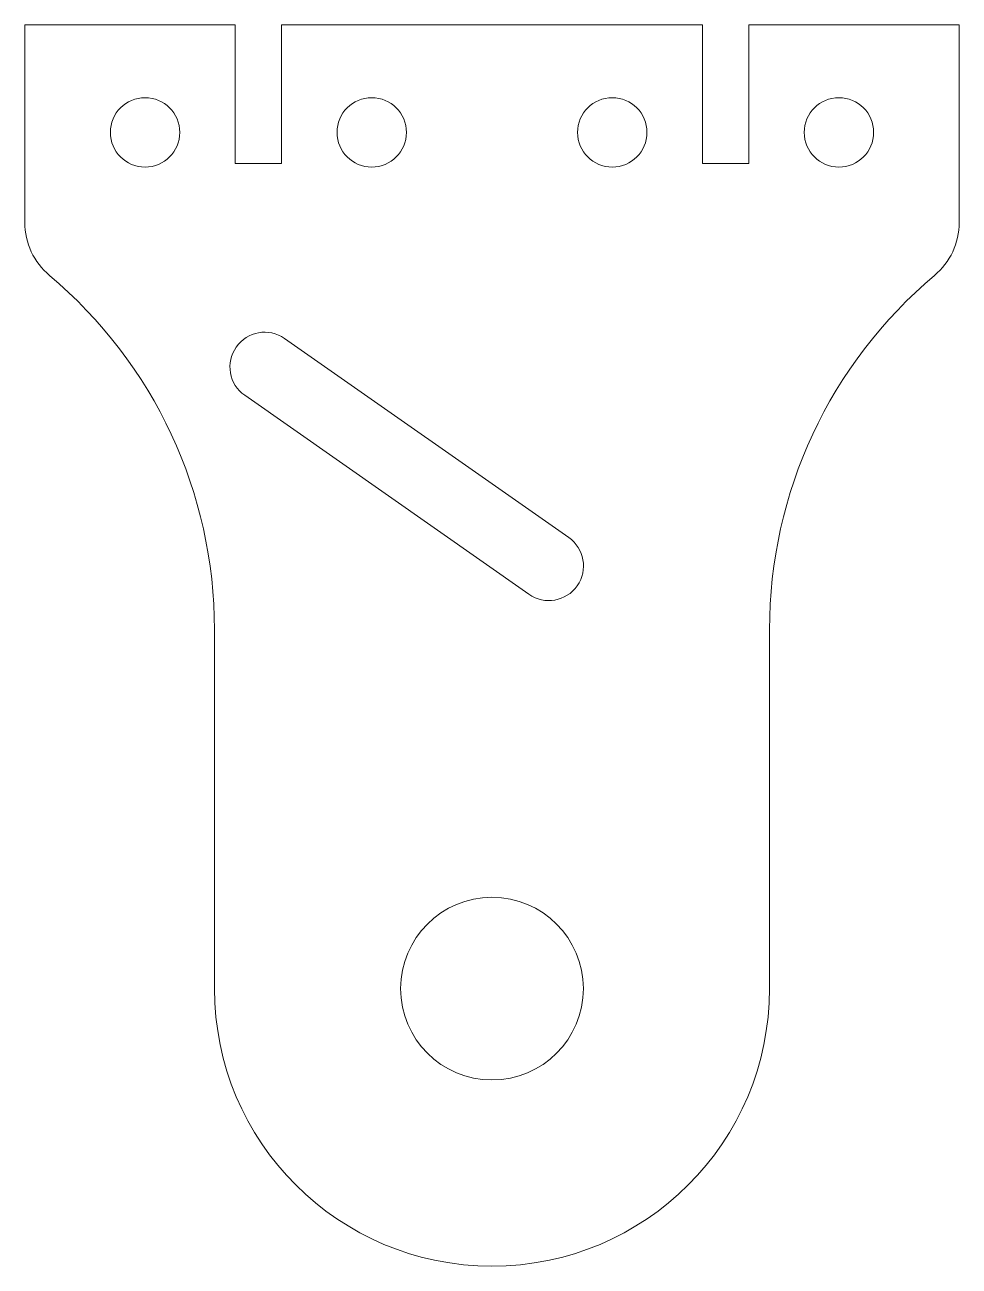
# Model space of a CAD drawing. Header units: millimetres. Extents: x -20.2 to 20.2, y -12 to 41.7.
import ezdxf

# ---------------------------------------------------------------- set-up
doc = ezdxf.new("R2010")
doc.units = ezdxf.units.MM

msp = doc.modelspace()

# ---------------------------------------------------------------- linework, layer by layer
at = {"color": 7, "linetype": 'Continuous', "lineweight": 15}
for p, q in [((-20.2, 41.674), (-20.2, 33.132)), ((-11.1, 41.674), (-20.2, 41.674)), ((-11.1, 35.674), (-11.1, 41.674)), ((-9.1, 41.674), (-9.1, 35.674)), ((9.1, 41.674), (-9.1, 41.674)), ((9.1, 35.674), (9.1, 41.674)), ((11.1, 41.674), (11.1, 35.674)), ((20.2, 41.674), (11.1, 41.674)), ((20.2, 33.132), (20.2, 41.674)), ((-9.1, 35.674), (-11.1, 35.674)), ((11.1, 35.674), (9.1, 35.674)), ((3.318, 19.508), (-8.969, 28.112)), ((-10.69, 25.654), (1.597, 17.051)), ((-12, 15.526), (-12, 0)), ((12, 0), (12, 15.526))]:
    msp.add_line(p, q, dxfattribs=at)
for centre, radius in [((-15, 37.024), 1.5), ((-5.2, 37.024), 1.5), ((5.2, 37.024), 1.5), ((15, 37.024), 1.5), ((0, 0), 3.95)]:
    msp.add_circle(centre, radius, dxfattribs=at)
for centre, radius, start, end in [((-17.2, 33.132), 3, 180, 229.9483), ((17.2, 33.132), 3, 310.0517, 0), ((-32, 15.526), 20, 0, 49.9483), ((32, 15.526), 20, 130.0517, 180), ((-9.83, 26.883), 1.5, 55, 235), ((2.457, 18.279), 1.5, 235, 55), ((0, 0), 12, 180, 0)]:
    msp.add_arc(centre, radius, start, end, dxfattribs=at)

doc.saveas('drawing.dxf')
